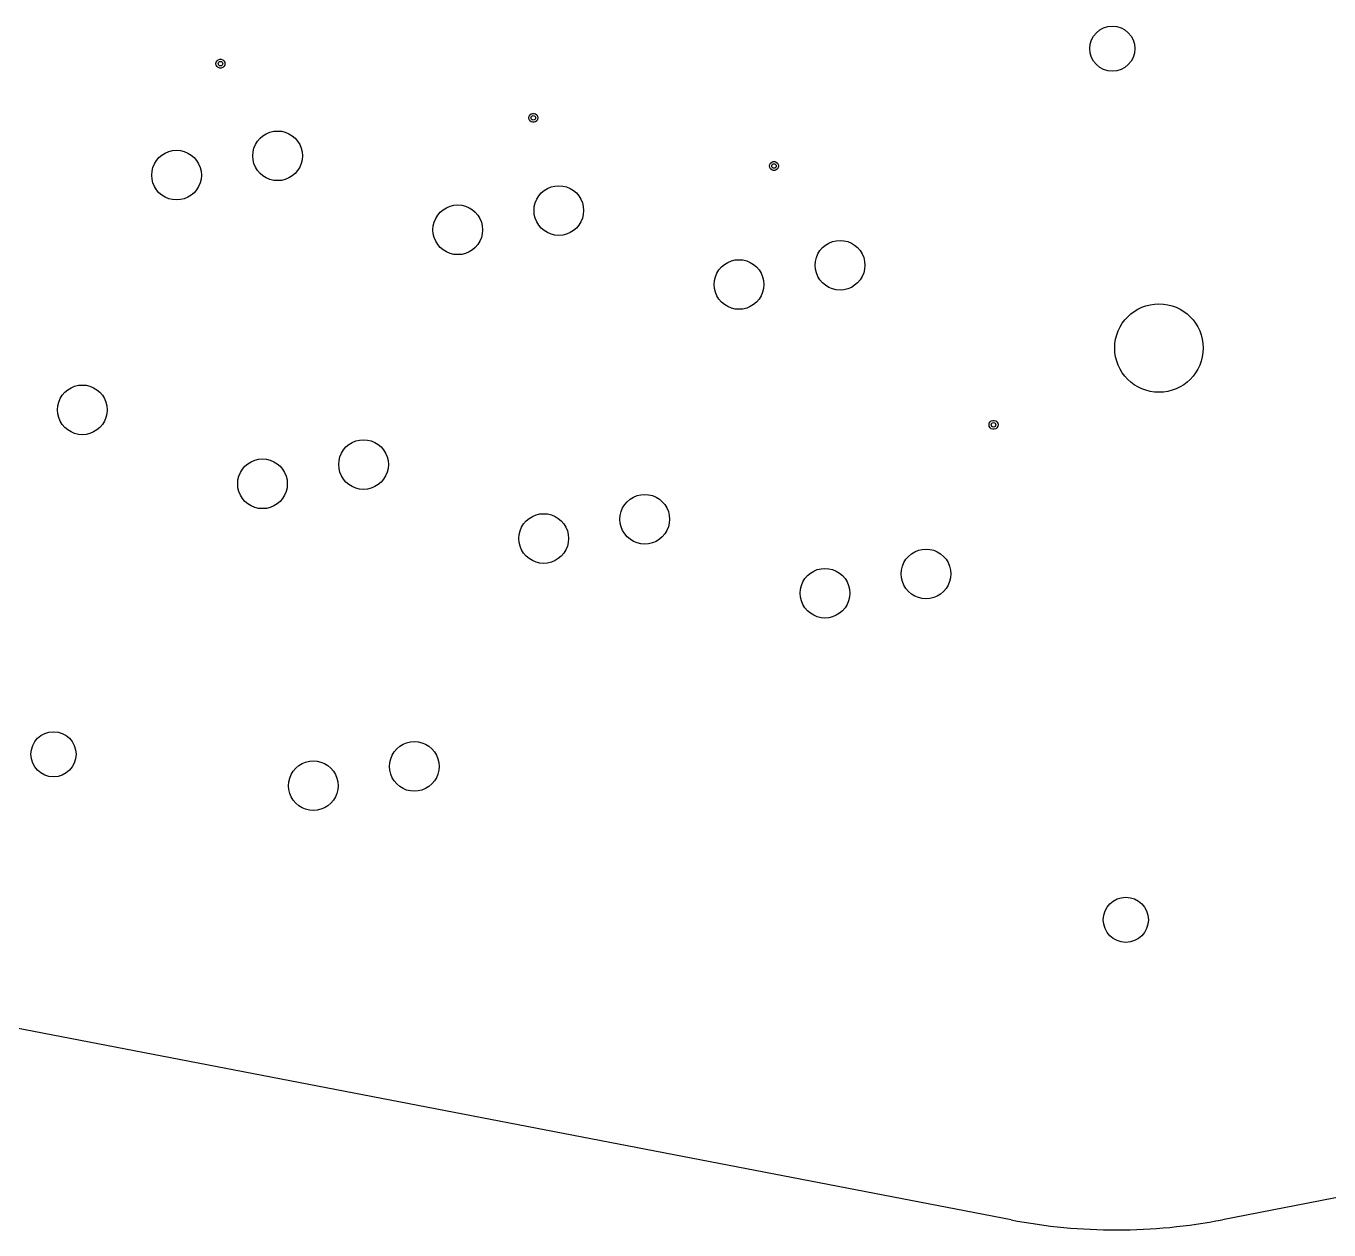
# Model space of a CAD drawing. Extents: x 101 to 518, y -308 to -134.
# Drawn here: x 185.9 to 272.5, y -308 to -228 of the extents above; entities that cross this region are included whole.
import ezdxf

# ---------------------------------------------------------------- set-up
doc = ezdxf.new("R2010")
doc.units = 0
doc.layers.add('BLACK', color=7, linetype='CONTINUOUS')

msp = doc.modelspace()

# ---------------------------------------------------------------- linework, layer by layer
at = {"layer": 'BLACK', "linetype": 'CONTINUOUS'}
for p, q in [((198.50974, -230.496311), (198.527832, -230.393705)), ((198.527832, -230.393705), (198.579927, -230.303475)), ((198.579927, -230.303475), (198.65974, -230.236503)), ((198.65974, -230.236503), (198.757646, -230.200869)), ((198.757646, -230.200869), (198.861834, -230.200869)), ((198.861834, -230.200869), (198.95974, -230.236503)), ((198.95974, -230.236503), (199.039553, -230.303475)), ((199.039553, -230.303475), (199.091648, -230.393705)), ((199.091648, -230.393705), (199.10974, -230.496311)), ((198.527832, -230.598917), (198.50974, -230.496311)), ((198.579927, -230.689147), (198.527832, -230.598917)), ((198.65974, -230.756119), (198.579927, -230.689147)), ((198.757646, -230.791753), (198.65974, -230.756119)), ((198.861834, -230.791753), (198.757646, -230.791753)), ((198.95974, -230.756119), (198.861834, -230.791753)), ((199.039553, -230.689147), (198.95974, -230.756119)), ((199.091648, -230.598917), (199.039553, -230.689147)), ((199.10974, -230.496311), (199.091648, -230.598917)), ((219.379927, -233.903475), (219.45974, -233.836503)), ((219.45974, -233.836503), (219.557646, -233.800869)), ((219.557646, -233.800869), (219.661834, -233.800869)), ((219.661834, -233.800869), (219.75974, -233.836503)), ((219.75974, -233.836503), (219.839553, -233.903475)), ((219.30974, -234.096311), (219.327832, -233.993705)), ((219.327832, -234.198917), (219.30974, -234.096311)), ((219.327832, -233.993705), (219.379927, -233.903475)), ((219.379927, -234.289147), (219.327832, -234.198917)), ((219.45974, -234.356119), (219.379927, -234.289147)), ((219.557646, -234.391753), (219.45974, -234.356119)), ((219.661834, -234.391753), (219.557646, -234.391753)), ((219.75974, -234.356119), (219.661834, -234.391753)), ((219.839553, -234.289147), (219.75974, -234.356119)), ((219.839553, -233.903475), (219.891648, -233.993705)), ((219.891648, -234.198917), (219.839553, -234.289147)), ((219.891648, -233.993705), (219.90974, -234.096311)), ((219.90974, -234.096311), (219.891648, -234.198917)), ((201.272028, -235.651699), (201.44018, -235.454819)), ((201.44018, -235.454819), (201.63706, -235.286667)), ((201.63706, -235.286667), (201.857822, -235.151384)), ((201.857822, -235.151384), (202.097028, -235.052302)), ((202.097028, -235.052302), (202.348789, -234.991859)), ((202.348789, -234.991859), (202.606906, -234.971545)), ((202.606906, -234.971545), (202.865023, -234.991859)), ((202.865023, -234.991859), (203.116784, -235.052302)), ((203.116784, -235.052302), (203.35599, -235.151384)), ((203.35599, -235.151384), (203.576752, -235.286667)), ((203.576752, -235.286667), (203.773632, -235.454819)), ((203.773632, -235.454819), (203.941784, -235.651699)), ((194.919072, -236.568363), (195.139834, -236.43308)), ((195.139834, -236.43308), (195.37904, -236.333998)), ((195.37904, -236.333998), (195.630801, -236.273555)), ((195.630801, -236.273555), (195.888918, -236.253241)), ((195.888918, -236.253241), (196.147035, -236.273555)), ((196.147035, -236.273555), (196.398796, -236.333998)), ((196.398796, -236.333998), (196.638002, -236.43308)), ((196.638002, -236.43308), (196.858764, -236.568363)), ((200.956906, -236.621545), (200.97722, -236.363428)), ((200.97722, -236.363428), (201.037663, -236.111667)), ((201.037663, -236.111667), (201.136745, -235.872461)), ((201.136745, -235.872461), (201.272028, -235.651699)), ((203.941784, -235.651699), (204.077067, -235.872461)), ((204.077067, -235.872461), (204.176149, -236.111667)), ((204.176149, -236.111667), (204.236592, -236.363428)), ((204.236592, -236.363428), (204.256906, -236.621545)), ((194.319675, -237.393363), (194.418757, -237.154157)), ((194.418757, -237.154157), (194.55404, -236.933395)), ((194.55404, -236.933395), (194.722192, -236.736515)), ((194.722192, -236.736515), (194.919072, -236.568363)), ((196.858764, -236.568363), (197.055644, -236.736515)), ((197.055644, -236.736515), (197.223796, -236.933395)), ((197.223796, -236.933395), (197.359079, -237.154157)), ((197.359079, -237.154157), (197.458161, -237.393363)), ((200.97722, -236.879662), (200.956906, -236.621545)), ((201.037663, -237.131423), (200.97722, -236.879662)), ((201.136745, -237.370629), (201.037663, -237.131423)), ((204.176149, -237.131423), (204.077067, -237.370629)), ((204.236592, -236.879662), (204.176149, -237.131423)), ((204.256906, -236.621545), (204.236592, -236.879662)), ((235.30974, -237.296311), (235.327832, -237.193705)), ((235.327832, -237.398917), (235.30974, -237.296311)), ((235.327832, -237.193705), (235.379927, -237.103475)), ((235.379927, -237.103475), (235.45974, -237.036503)), ((235.45974, -237.036503), (235.557646, -237.000869)), ((235.557646, -237.000869), (235.661834, -237.000869)), ((235.661834, -237.000869), (235.75974, -237.036503)), ((235.75974, -237.036503), (235.839553, -237.103475)), ((235.839553, -237.103475), (235.891648, -237.193705)), ((235.891648, -237.193705), (235.90974, -237.296311)), ((235.90974, -237.296311), (235.891648, -237.398917)), ((194.238918, -237.903241), (194.259232, -237.645124)), ((194.259232, -238.161358), (194.238918, -237.903241)), ((194.259232, -237.645124), (194.319675, -237.393363)), ((194.319675, -238.413119), (194.259232, -238.161358)), ((197.458161, -237.393363), (197.518604, -237.645124)), ((197.518604, -238.161358), (197.458161, -238.413119)), ((197.518604, -237.645124), (197.538918, -237.903241)), ((197.538918, -237.903241), (197.518604, -238.161358)), ((201.272028, -237.591391), (201.136745, -237.370629)), ((201.44018, -237.788271), (201.272028, -237.591391)), ((201.63706, -237.956423), (201.44018, -237.788271)), ((201.857822, -238.091706), (201.63706, -237.956423)), ((202.097028, -238.190788), (201.857822, -238.091706)), ((202.348789, -238.251231), (202.097028, -238.190788)), ((203.116784, -238.190788), (202.865023, -238.251231)), ((203.35599, -238.091706), (203.116784, -238.190788)), ((203.576752, -237.956423), (203.35599, -238.091706)), ((203.773632, -237.788271), (203.576752, -237.956423)), ((203.941784, -237.591391), (203.773632, -237.788271)), ((204.077067, -237.370629), (203.941784, -237.591391)), ((235.379927, -237.489147), (235.327832, -237.398917)), ((235.45974, -237.556119), (235.379927, -237.489147)), ((235.557646, -237.591753), (235.45974, -237.556119)), ((235.661834, -237.591753), (235.557646, -237.591753)), ((235.75974, -237.556119), (235.661834, -237.591753)), ((235.839553, -237.489147), (235.75974, -237.556119)), ((235.891648, -237.398917), (235.839553, -237.489147)), ((194.418757, -238.652325), (194.319675, -238.413119)), ((194.55404, -238.873087), (194.418757, -238.652325)), ((194.722192, -239.069967), (194.55404, -238.873087)), ((194.919072, -239.238119), (194.722192, -239.069967)), ((197.055644, -239.069967), (196.858764, -239.238119)), ((197.223796, -238.873087), (197.055644, -239.069967)), ((197.359079, -238.652325), (197.223796, -238.873087)), ((197.458161, -238.413119), (197.359079, -238.652325)), ((202.606906, -238.271545), (202.348789, -238.251231)), ((202.865023, -238.251231), (202.606906, -238.271545)), ((219.972026, -239.286611), (220.140178, -239.089731)), ((220.140178, -239.089731), (220.337058, -238.921579)), ((220.337058, -238.921579), (220.55782, -238.786296)), ((220.55782, -238.786296), (220.797026, -238.687214)), ((220.797026, -238.687214), (221.048787, -238.626771)), ((221.048787, -238.626771), (221.306904, -238.606457)), ((221.306904, -238.606457), (221.565021, -238.626771)), ((221.565021, -238.626771), (221.816782, -238.687214)), ((221.816782, -238.687214), (222.055988, -238.786296)), ((222.055988, -238.786296), (222.27675, -238.921579)), ((222.27675, -238.921579), (222.47363, -239.089731)), ((222.47363, -239.089731), (222.641782, -239.286611)), ((195.139834, -239.373402), (194.919072, -239.238119)), ((195.37904, -239.472484), (195.139834, -239.373402)), ((195.630801, -239.532927), (195.37904, -239.472484)), ((195.888918, -239.553241), (195.630801, -239.532927)), ((196.147035, -239.532927), (195.888918, -239.553241)), ((196.398796, -239.472484), (196.147035, -239.532927)), ((196.638002, -239.373402), (196.398796, -239.472484)), ((196.858764, -239.238119), (196.638002, -239.373402)), ((214.079038, -239.96891), (214.330799, -239.908467)), ((214.330799, -239.908467), (214.588916, -239.888153)), ((214.588916, -239.888153), (214.847033, -239.908467)), ((214.847033, -239.908467), (215.098794, -239.96891)), ((219.677218, -239.99834), (219.737661, -239.746579)), ((219.737661, -239.746579), (219.836743, -239.507373)), ((219.836743, -239.507373), (219.972026, -239.286611)), ((222.641782, -239.286611), (222.777065, -239.507373)), ((222.777065, -239.507373), (222.876147, -239.746579)), ((222.876147, -239.746579), (222.93659, -239.99834)), ((213.019673, -241.028275), (213.118755, -240.789069)), ((213.118755, -240.789069), (213.254038, -240.568307)), ((213.254038, -240.568307), (213.42219, -240.371427)), ((213.42219, -240.371427), (213.61907, -240.203275)), ((213.61907, -240.203275), (213.839832, -240.067992)), ((213.839832, -240.067992), (214.079038, -239.96891)), ((215.098794, -239.96891), (215.338, -240.067992)), ((215.338, -240.067992), (215.558762, -240.203275)), ((215.558762, -240.203275), (215.755642, -240.371427)), ((215.755642, -240.371427), (215.923794, -240.568307)), ((215.923794, -240.568307), (216.059077, -240.789069)), ((216.059077, -240.789069), (216.158159, -241.028275)), ((219.656904, -240.256457), (219.677218, -239.99834)), ((219.677218, -240.514574), (219.656904, -240.256457)), ((219.737661, -240.766335), (219.677218, -240.514574)), ((219.836743, -241.005541), (219.737661, -240.766335)), ((222.876147, -240.766335), (222.777065, -241.005541)), ((222.93659, -240.514574), (222.876147, -240.766335)), ((222.93659, -239.99834), (222.956904, -240.256457)), ((222.956904, -240.256457), (222.93659, -240.514574)), ((212.938916, -241.538153), (212.95923, -241.280036)), ((212.95923, -241.79627), (212.938916, -241.538153)), ((212.95923, -241.280036), (213.019673, -241.028275)), ((216.158159, -241.028275), (216.218602, -241.280036)), ((216.218602, -241.280036), (216.238916, -241.538153)), ((216.238916, -241.538153), (216.218602, -241.79627)), ((219.972026, -241.226303), (219.836743, -241.005541)), ((220.140178, -241.423183), (219.972026, -241.226303)), ((220.337058, -241.591335), (220.140178, -241.423183)), ((220.55782, -241.726618), (220.337058, -241.591335)), ((222.27675, -241.591335), (222.055988, -241.726618)), ((222.47363, -241.423183), (222.27675, -241.591335)), ((222.641782, -241.226303), (222.47363, -241.423183)), ((222.777065, -241.005541), (222.641782, -241.226303)), ((213.019673, -242.048031), (212.95923, -241.79627)), ((213.118755, -242.287237), (213.019673, -242.048031)), ((213.254038, -242.507999), (213.118755, -242.287237)), ((213.42219, -242.704879), (213.254038, -242.507999)), ((215.923794, -242.507999), (215.755642, -242.704879)), ((216.059077, -242.287237), (215.923794, -242.507999)), ((216.158159, -242.048031), (216.059077, -242.287237)), ((216.218602, -241.79627), (216.158159, -242.048031)), ((220.797026, -241.8257), (220.55782, -241.726618)), ((221.048787, -241.886143), (220.797026, -241.8257)), ((221.306904, -241.906457), (221.048787, -241.886143)), ((221.565021, -241.886143), (221.306904, -241.906457)), ((221.816782, -241.8257), (221.565021, -241.886143)), ((222.055988, -241.726618), (221.816782, -241.8257)), ((238.840176, -242.724642), (239.037056, -242.55649)), ((239.037056, -242.55649), (239.257818, -242.421207)), ((239.257818, -242.421207), (239.497024, -242.322125)), ((239.497024, -242.322125), (239.748785, -242.261682)), ((239.748785, -242.261682), (240.006902, -242.241368)), ((240.006902, -242.241368), (240.265019, -242.261682)), ((240.265019, -242.261682), (240.51678, -242.322125)), ((240.51678, -242.322125), (240.755986, -242.421207)), ((240.755986, -242.421207), (240.976748, -242.55649)), ((240.976748, -242.55649), (241.173628, -242.724642)), ((213.61907, -242.873031), (213.42219, -242.704879)), ((213.839832, -243.008314), (213.61907, -242.873031)), ((214.079038, -243.107396), (213.839832, -243.008314)), ((214.330799, -243.167839), (214.079038, -243.107396)), ((214.588916, -243.188153), (214.330799, -243.167839)), ((214.847033, -243.167839), (214.588916, -243.188153)), ((215.098794, -243.107396), (214.847033, -243.167839)), ((215.338, -243.008314), (215.098794, -243.107396)), ((215.558762, -242.873031), (215.338, -243.008314)), ((215.755642, -242.704879), (215.558762, -242.873031)), ((238.377216, -243.633251), (238.437659, -243.38149)), ((238.437659, -243.38149), (238.536741, -243.142284)), ((238.536741, -243.142284), (238.672024, -242.921522)), ((238.672024, -242.921522), (238.840176, -242.724642)), ((241.173628, -242.724642), (241.34178, -242.921522)), ((241.34178, -242.921522), (241.477063, -243.142284)), ((241.477063, -243.142284), (241.576145, -243.38149)), ((241.576145, -243.38149), (241.636588, -243.633251)), ((231.818753, -244.42398), (231.954036, -244.203218)), ((231.954036, -244.203218), (232.122188, -244.006338)), ((232.122188, -244.006338), (232.319068, -243.838186)), ((232.319068, -243.838186), (232.53983, -243.702903)), ((232.53983, -243.702903), (232.779036, -243.603821)), ((232.779036, -243.603821), (233.030797, -243.543378)), ((233.030797, -243.543378), (233.288914, -243.523064)), ((233.288914, -243.523064), (233.547031, -243.543378)), ((233.547031, -243.543378), (233.798792, -243.603821)), ((233.798792, -243.603821), (234.037998, -243.702903)), ((234.037998, -243.702903), (234.25876, -243.838186)), ((234.25876, -243.838186), (234.45564, -244.006338)), ((234.45564, -244.006338), (234.623792, -244.203218)), ((234.623792, -244.203218), (234.759075, -244.42398)), ((238.356902, -243.891368), (238.377216, -243.633251)), ((238.377216, -244.149485), (238.356902, -243.891368)), ((238.437659, -244.401246), (238.377216, -244.149485)), ((241.636588, -244.149485), (241.576145, -244.401246)), ((241.636588, -243.633251), (241.656902, -243.891368)), ((241.656902, -243.891368), (241.636588, -244.149485)), ((231.638914, -245.173064), (231.659228, -244.914947)), ((231.659228, -244.914947), (231.719671, -244.663186)), ((231.719671, -244.663186), (231.818753, -244.42398)), ((234.759075, -244.42398), (234.858157, -244.663186)), ((234.858157, -244.663186), (234.9186, -244.914947)), ((234.9186, -244.914947), (234.938914, -245.173064)), ((238.536741, -244.640452), (238.437659, -244.401246)), ((238.672024, -244.861214), (238.536741, -244.640452)), ((238.840176, -245.058094), (238.672024, -244.861214)), ((239.037056, -245.226246), (238.840176, -245.058094)), ((241.173628, -245.058094), (240.976748, -245.226246)), ((241.34178, -244.861214), (241.173628, -245.058094)), ((241.477063, -244.640452), (241.34178, -244.861214)), ((241.576145, -244.401246), (241.477063, -244.640452)), ((231.659228, -245.431181), (231.638914, -245.173064)), ((231.719671, -245.682942), (231.659228, -245.431181)), ((231.818753, -245.922148), (231.719671, -245.682942)), ((231.954036, -246.14291), (231.818753, -245.922148)), ((234.759075, -245.922148), (234.623792, -246.14291)), ((234.858157, -245.682942), (234.759075, -245.922148)), ((234.9186, -245.431181), (234.858157, -245.682942)), ((234.938914, -245.173064), (234.9186, -245.431181)), ((239.257818, -245.361529), (239.037056, -245.226246)), ((239.497024, -245.460611), (239.257818, -245.361529)), ((239.748785, -245.521054), (239.497024, -245.460611)), ((240.006902, -245.541368), (239.748785, -245.521054)), ((240.265019, -245.521054), (240.006902, -245.541368)), ((240.51678, -245.460611), (240.265019, -245.521054)), ((240.755986, -245.361529), (240.51678, -245.460611)), ((240.976748, -245.226246), (240.755986, -245.361529)), ((232.122188, -246.33979), (231.954036, -246.14291)), ((232.319068, -246.507942), (232.122188, -246.33979)), ((232.53983, -246.643225), (232.319068, -246.507942)), ((232.779036, -246.742307), (232.53983, -246.643225)), ((233.030797, -246.80275), (232.779036, -246.742307)), ((233.288914, -246.823064), (233.030797, -246.80275)), ((233.547031, -246.80275), (233.288914, -246.823064)), ((233.798792, -246.742307), (233.547031, -246.80275)), ((234.037998, -246.643225), (233.798792, -246.742307)), ((234.25876, -246.507942), (234.037998, -246.643225)), ((234.45564, -246.33979), (234.25876, -246.507942)), ((234.623792, -246.14291), (234.45564, -246.33979)), ((188.65215, -252.169209), (188.872912, -252.033926)), ((188.872912, -252.033926), (189.112118, -251.934844)), ((189.112118, -251.934844), (189.363879, -251.874401)), ((189.363879, -251.874401), (189.621996, -251.854087)), ((189.621996, -251.854087), (189.880113, -251.874401)), ((189.880113, -251.874401), (190.131874, -251.934844)), ((190.131874, -251.934844), (190.37108, -252.033926)), ((190.37108, -252.033926), (190.591842, -252.169209)), ((188.052753, -252.994209), (188.151835, -252.755003)), ((188.151835, -252.755003), (188.287118, -252.534241)), ((188.287118, -252.534241), (188.45527, -252.337361)), ((188.45527, -252.337361), (188.65215, -252.169209)), ((190.591842, -252.169209), (190.788722, -252.337361)), ((190.788722, -252.337361), (190.956874, -252.534241)), ((190.956874, -252.534241), (191.092157, -252.755003)), ((191.092157, -252.755003), (191.191239, -252.994209)), ((187.971996, -253.504087), (187.99231, -253.24597)), ((187.99231, -253.762204), (187.971996, -253.504087)), ((187.99231, -253.24597), (188.052753, -252.994209)), ((188.052753, -254.013965), (187.99231, -253.762204)), ((191.191239, -252.994209), (191.251682, -253.24597)), ((191.251682, -253.762204), (191.191239, -254.013965)), ((191.251682, -253.24597), (191.271996, -253.504087)), ((191.271996, -253.504087), (191.251682, -253.762204)), ((188.151835, -254.253171), (188.052753, -254.013965)), ((188.287118, -254.473933), (188.151835, -254.253171)), ((188.45527, -254.670813), (188.287118, -254.473933)), ((188.65215, -254.838965), (188.45527, -254.670813)), ((190.788722, -254.670813), (190.591842, -254.838965)), ((190.956874, -254.473933), (190.788722, -254.670813)), ((191.092157, -254.253171), (190.956874, -254.473933)), ((191.191239, -254.013965), (191.092157, -254.253171)), ((249.90974, -254.496311), (249.927832, -254.393705)), ((249.927832, -254.598917), (249.90974, -254.496311)), ((249.927832, -254.393705), (249.979927, -254.303475)), ((249.979927, -254.689147), (249.927832, -254.598917)), ((249.979927, -254.303475), (250.05974, -254.236503)), ((250.05974, -254.236503), (250.157646, -254.200869)), ((250.157646, -254.200869), (250.261834, -254.200869)), ((250.261834, -254.200869), (250.35974, -254.236503)), ((250.35974, -254.236503), (250.439553, -254.303475)), ((250.439553, -254.303475), (250.491648, -254.393705)), ((250.491648, -254.598917), (250.439553, -254.689147)), ((250.491648, -254.393705), (250.50974, -254.496311)), ((250.50974, -254.496311), (250.491648, -254.598917)), ((188.872912, -254.974248), (188.65215, -254.838965)), ((189.112118, -255.07333), (188.872912, -254.974248)), ((189.363879, -255.133773), (189.112118, -255.07333)), ((189.621996, -255.154087), (189.363879, -255.133773)), ((189.880113, -255.133773), (189.621996, -255.154087)), ((190.131874, -255.07333), (189.880113, -255.133773)), ((190.37108, -254.974248), (190.131874, -255.07333)), ((190.591842, -254.838965), (190.37108, -254.974248)), ((207.812115, -255.569756), (208.063876, -255.509313)), ((208.063876, -255.509313), (208.321993, -255.488999)), ((208.321993, -255.488999), (208.58011, -255.509313)), ((208.58011, -255.509313), (208.831871, -255.569756)), ((250.05974, -254.756119), (249.979927, -254.689147)), ((250.157646, -254.791753), (250.05974, -254.756119)), ((250.261834, -254.791753), (250.157646, -254.791753)), ((250.35974, -254.756119), (250.261834, -254.791753)), ((250.439553, -254.689147), (250.35974, -254.756119)), ((206.75275, -256.629121), (206.851832, -256.389915)), ((206.851832, -256.389915), (206.987115, -256.169153)), ((206.987115, -256.169153), (207.155267, -255.972273)), ((207.155267, -255.972273), (207.352147, -255.804121)), ((207.352147, -255.804121), (207.572909, -255.668838)), ((207.572909, -255.668838), (207.812115, -255.569756)), ((208.831871, -255.569756), (209.071077, -255.668838)), ((209.071077, -255.668838), (209.291839, -255.804121)), ((209.291839, -255.804121), (209.488719, -255.972273)), ((209.488719, -255.972273), (209.656871, -256.169153)), ((209.656871, -256.169153), (209.792154, -256.389915)), ((209.792154, -256.389915), (209.891236, -256.629121)), ((200.269127, -257.450849), (200.437279, -257.253969)), ((200.437279, -257.253969), (200.634159, -257.085817)), ((200.634159, -257.085817), (200.854921, -256.950534)), ((200.854921, -256.950534), (201.094127, -256.851452)), ((201.094127, -256.851452), (201.345888, -256.791009)), ((201.345888, -256.791009), (201.604005, -256.770695)), ((201.604005, -256.770695), (201.862122, -256.791009)), ((201.862122, -256.791009), (202.113883, -256.851452)), ((202.113883, -256.851452), (202.353089, -256.950534)), ((202.353089, -256.950534), (202.573851, -257.085817)), ((202.573851, -257.085817), (202.770731, -257.253969)), ((202.770731, -257.253969), (202.938883, -257.450849)), ((206.671993, -257.138999), (206.692307, -256.880882)), ((206.692307, -257.397116), (206.671993, -257.138999)), ((206.692307, -256.880882), (206.75275, -256.629121)), ((209.891236, -256.629121), (209.951679, -256.880882)), ((209.951679, -256.880882), (209.971993, -257.138999)), ((209.971993, -257.138999), (209.951679, -257.397116)), ((199.974319, -258.162578), (200.034762, -257.910817)), ((200.034762, -257.910817), (200.133844, -257.671611)), ((200.133844, -257.671611), (200.269127, -257.450849)), ((202.938883, -257.450849), (203.074166, -257.671611)), ((203.074166, -257.671611), (203.173248, -257.910817)), ((203.173248, -257.910817), (203.233691, -258.162578)), ((206.75275, -257.648877), (206.692307, -257.397116)), ((206.851832, -257.888083), (206.75275, -257.648877)), ((206.987115, -258.108845), (206.851832, -257.888083)), ((207.155267, -258.305725), (206.987115, -258.108845)), ((209.656871, -258.108845), (209.488719, -258.305725)), ((209.792154, -257.888083), (209.656871, -258.108845)), ((209.891236, -257.648877), (209.792154, -257.888083)), ((209.951679, -257.397116), (209.891236, -257.648877)), ((199.954005, -258.420695), (199.974319, -258.162578)), ((199.974319, -258.678812), (199.954005, -258.420695)), ((200.034762, -258.930573), (199.974319, -258.678812)), ((200.133844, -259.169779), (200.034762, -258.930573)), ((203.173248, -258.930573), (203.074166, -259.169779)), ((203.233691, -258.678812), (203.173248, -258.930573)), ((203.233691, -258.162578), (203.254005, -258.420695)), ((203.254005, -258.420695), (203.233691, -258.678812)), ((207.352147, -258.473877), (207.155267, -258.305725)), ((207.572909, -258.60916), (207.352147, -258.473877)), ((207.812115, -258.708242), (207.572909, -258.60916)), ((208.063876, -258.768685), (207.812115, -258.708242)), ((208.321993, -258.788999), (208.063876, -258.768685)), ((208.58011, -258.768685), (208.321993, -258.788999)), ((208.831871, -258.708242), (208.58011, -258.768685)), ((209.071077, -258.60916), (208.831871, -258.708242)), ((209.291839, -258.473877), (209.071077, -258.60916)), ((209.488719, -258.305725), (209.291839, -258.473877)), ((200.269127, -259.390541), (200.133844, -259.169779)), ((200.437279, -259.587421), (200.269127, -259.390541)), ((200.634159, -259.755573), (200.437279, -259.587421)), ((200.854921, -259.890856), (200.634159, -259.755573)), ((202.573851, -259.755573), (202.353089, -259.890856)), ((202.770731, -259.587421), (202.573851, -259.755573)), ((202.938883, -259.390541), (202.770731, -259.587421)), ((203.074166, -259.169779), (202.938883, -259.390541)), ((225.55183, -260.024826), (225.687113, -259.804064)), ((225.687113, -259.804064), (225.855265, -259.607184)), ((225.855265, -259.607184), (226.052145, -259.439032)), ((226.052145, -259.439032), (226.272907, -259.303749)), ((226.272907, -259.303749), (226.512113, -259.204667)), ((226.512113, -259.204667), (226.763874, -259.144224)), ((226.763874, -259.144224), (227.021991, -259.12391)), ((227.021991, -259.12391), (227.280108, -259.144224)), ((227.280108, -259.144224), (227.531869, -259.204667)), ((227.531869, -259.204667), (227.771075, -259.303749)), ((227.771075, -259.303749), (227.991837, -259.439032)), ((227.991837, -259.439032), (228.188717, -259.607184)), ((228.188717, -259.607184), (228.356869, -259.804064)), ((228.356869, -259.804064), (228.492152, -260.024826)), ((201.094127, -259.989938), (200.854921, -259.890856)), ((201.345888, -260.050381), (201.094127, -259.989938)), ((201.604005, -260.070695), (201.345888, -260.050381)), ((201.862122, -260.050381), (201.604005, -260.070695)), ((202.113883, -259.989938), (201.862122, -260.050381)), ((202.353089, -259.890856), (202.113883, -259.989938)), ((219.137277, -260.88888), (219.334157, -260.720728)), ((219.334157, -260.720728), (219.554919, -260.585445)), ((219.554919, -260.585445), (219.794125, -260.486363)), ((219.794125, -260.486363), (220.045886, -260.42592)), ((220.045886, -260.42592), (220.304003, -260.405606)), ((220.304003, -260.405606), (220.56212, -260.42592)), ((220.56212, -260.42592), (220.813881, -260.486363)), ((220.813881, -260.486363), (221.053087, -260.585445)), ((221.053087, -260.585445), (221.273849, -260.720728)), ((221.273849, -260.720728), (221.470729, -260.88888)), ((225.371991, -260.77391), (225.392305, -260.515793)), ((225.392305, -260.515793), (225.452748, -260.264032)), ((225.452748, -260.264032), (225.55183, -260.024826)), ((228.492152, -260.024826), (228.591234, -260.264032)), ((228.591234, -260.264032), (228.651677, -260.515793)), ((228.651677, -260.515793), (228.671991, -260.77391)), ((218.674317, -261.797489), (218.73476, -261.545728)), ((218.73476, -261.545728), (218.833842, -261.306522)), ((218.833842, -261.306522), (218.969125, -261.08576)), ((218.969125, -261.08576), (219.137277, -260.88888)), ((221.470729, -260.88888), (221.638881, -261.08576)), ((221.638881, -261.08576), (221.774164, -261.306522)), ((221.774164, -261.306522), (221.873246, -261.545728)), ((221.873246, -261.545728), (221.933689, -261.797489)), ((225.392305, -261.032027), (225.371991, -260.77391)), ((225.452748, -261.283788), (225.392305, -261.032027)), ((225.55183, -261.522994), (225.452748, -261.283788)), ((225.687113, -261.743756), (225.55183, -261.522994)), ((228.492152, -261.522994), (228.356869, -261.743756)), ((228.591234, -261.283788), (228.492152, -261.522994)), ((228.651677, -261.032027), (228.591234, -261.283788)), ((228.671991, -260.77391), (228.651677, -261.032027)), ((218.654003, -262.055606), (218.674317, -261.797489)), ((218.674317, -262.313723), (218.654003, -262.055606)), ((218.73476, -262.565484), (218.674317, -262.313723)), ((221.933689, -262.313723), (221.873246, -262.565484)), ((221.933689, -261.797489), (221.954003, -262.055606)), ((221.954003, -262.055606), (221.933689, -262.313723)), ((225.855265, -261.940636), (225.687113, -261.743756)), ((226.052145, -262.108788), (225.855265, -261.940636)), ((226.272907, -262.244071), (226.052145, -262.108788)), ((226.512113, -262.343153), (226.272907, -262.244071)), ((226.763874, -262.403596), (226.512113, -262.343153)), ((227.021991, -262.42391), (226.763874, -262.403596)), ((227.280108, -262.403596), (227.021991, -262.42391)), ((227.531869, -262.343153), (227.280108, -262.403596)), ((227.771075, -262.244071), (227.531869, -262.343153)), ((227.991837, -262.108788), (227.771075, -262.244071)), ((228.188717, -261.940636), (227.991837, -262.108788)), ((228.356869, -261.743756), (228.188717, -261.940636)), ((218.833842, -262.80469), (218.73476, -262.565484)), ((218.969125, -263.025452), (218.833842, -262.80469)), ((219.137277, -263.222332), (218.969125, -263.025452)), ((219.334157, -263.390484), (219.137277, -263.222332)), ((221.470729, -263.222332), (221.273849, -263.390484)), ((221.638881, -263.025452), (221.470729, -263.222332)), ((221.774164, -262.80469), (221.638881, -263.025452)), ((221.873246, -262.565484), (221.774164, -262.80469)), ((244.387111, -263.438976), (244.555263, -263.242096)), ((244.555263, -263.242096), (244.752143, -263.073944)), ((244.752143, -263.073944), (244.972905, -262.938661)), ((244.972905, -262.938661), (245.212111, -262.839579)), ((245.212111, -262.839579), (245.463872, -262.779136)), ((245.463872, -262.779136), (245.721989, -262.758822)), ((245.721989, -262.758822), (245.980106, -262.779136)), ((245.980106, -262.779136), (246.231867, -262.839579)), ((246.231867, -262.839579), (246.471073, -262.938661)), ((246.471073, -262.938661), (246.691835, -263.073944)), ((246.691835, -263.073944), (246.888715, -263.242096)), ((246.888715, -263.242096), (247.056867, -263.438976)), ((219.554919, -263.525767), (219.334157, -263.390484)), ((219.794125, -263.624849), (219.554919, -263.525767)), ((220.045886, -263.685292), (219.794125, -263.624849)), ((220.304003, -263.705606), (220.045886, -263.685292)), ((220.56212, -263.685292), (220.304003, -263.705606)), ((220.813881, -263.624849), (220.56212, -263.685292)), ((221.053087, -263.525767), (220.813881, -263.624849)), ((221.273849, -263.390484), (221.053087, -263.525767)), ((238.254917, -264.220357), (238.494123, -264.121275)), ((238.494123, -264.121275), (238.745884, -264.060832)), ((238.745884, -264.060832), (239.004001, -264.040518)), ((239.004001, -264.040518), (239.262118, -264.060832)), ((239.262118, -264.060832), (239.513879, -264.121275)), ((239.513879, -264.121275), (239.753085, -264.220357)), ((244.071989, -264.408822), (244.092303, -264.150705)), ((244.092303, -264.150705), (244.152746, -263.898944)), ((244.152746, -263.898944), (244.251828, -263.659738)), ((244.251828, -263.659738), (244.387111, -263.438976)), ((247.056867, -263.438976), (247.19215, -263.659738)), ((247.19215, -263.659738), (247.291232, -263.898944)), ((247.291232, -263.898944), (247.351675, -264.150705)), ((247.351675, -264.150705), (247.371989, -264.408822)), ((237.434758, -265.18064), (237.53384, -264.941434)), ((237.53384, -264.941434), (237.669123, -264.720672)), ((237.669123, -264.720672), (237.837275, -264.523792)), ((237.837275, -264.523792), (238.034155, -264.35564)), ((238.034155, -264.35564), (238.254917, -264.220357)), ((239.753085, -264.220357), (239.973847, -264.35564)), ((239.973847, -264.35564), (240.170727, -264.523792)), ((240.170727, -264.523792), (240.338879, -264.720672)), ((240.338879, -264.720672), (240.474162, -264.941434)), ((240.474162, -264.941434), (240.573244, -265.18064)), ((244.092303, -264.666939), (244.071989, -264.408822)), ((244.152746, -264.9187), (244.092303, -264.666939)), ((244.251828, -265.157906), (244.152746, -264.9187)), ((247.291232, -264.9187), (247.19215, -265.157906)), ((247.351675, -264.666939), (247.291232, -264.9187)), ((247.371989, -264.408822), (247.351675, -264.666939)), ((237.354001, -265.690518), (237.374315, -265.432401)), ((237.374315, -265.948635), (237.354001, -265.690518)), ((237.374315, -265.432401), (237.434758, -265.18064)), ((237.434758, -266.200396), (237.374315, -265.948635)), ((240.573244, -265.18064), (240.633687, -265.432401)), ((240.633687, -265.948635), (240.573244, -266.200396)), ((240.633687, -265.432401), (240.654001, -265.690518)), ((240.654001, -265.690518), (240.633687, -265.948635)), ((244.387111, -265.378668), (244.251828, -265.157906)), ((244.555263, -265.575548), (244.387111, -265.378668)), ((244.752143, -265.7437), (244.555263, -265.575548)), ((244.972905, -265.878983), (244.752143, -265.7437)), ((245.212111, -265.978065), (244.972905, -265.878983)), ((246.471073, -265.878983), (246.231867, -265.978065)), ((246.691835, -265.7437), (246.471073, -265.878983)), ((246.888715, -265.575548), (246.691835, -265.7437)), ((247.056867, -265.378668), (246.888715, -265.575548)), ((247.19215, -265.157906), (247.056867, -265.378668)), ((237.53384, -266.439602), (237.434758, -266.200396)), ((237.669123, -266.660364), (237.53384, -266.439602)), ((237.837275, -266.857244), (237.669123, -266.660364)), ((240.338879, -266.660364), (240.170727, -266.857244)), ((240.474162, -266.439602), (240.338879, -266.660364)), ((240.573244, -266.200396), (240.474162, -266.439602)), ((245.463872, -266.038508), (245.212111, -265.978065)), ((245.721989, -266.058822), (245.463872, -266.038508)), ((245.980106, -266.038508), (245.721989, -266.058822)), ((246.231867, -265.978065), (245.980106, -266.038508)), ((238.034155, -267.025396), (237.837275, -266.857244)), ((238.254917, -267.160679), (238.034155, -267.025396)), ((238.494123, -267.259761), (238.254917, -267.160679)), ((238.745884, -267.320204), (238.494123, -267.259761)), ((239.004001, -267.340518), (238.745884, -267.320204)), ((239.262118, -267.320204), (239.004001, -267.340518)), ((239.513879, -267.259761), (239.262118, -267.320204)), ((239.753085, -267.160679), (239.513879, -267.259761)), ((239.973847, -267.025396), (239.753085, -267.160679)), ((240.170727, -266.857244), (239.973847, -267.025396)), ((441.651426, -273.055222), (265.437832, -307.329325)), ((210.22942, -276.453004), (210.364703, -276.232242)), ((210.364703, -276.232242), (210.532855, -276.035362)), ((210.532855, -276.035362), (210.729735, -275.86721)), ((210.729735, -275.86721), (210.950497, -275.731927)), ((210.950497, -275.731927), (211.189703, -275.632845)), ((211.189703, -275.632845), (211.441464, -275.572402)), ((211.441464, -275.572402), (211.699581, -275.552088)), ((211.699581, -275.552088), (211.957698, -275.572402)), ((211.957698, -275.572402), (212.209459, -275.632845)), ((212.209459, -275.632845), (212.448665, -275.731927)), ((212.448665, -275.731927), (212.669427, -275.86721)), ((212.669427, -275.86721), (212.866307, -276.035362)), ((212.866307, -276.035362), (213.034459, -276.232242)), ((213.034459, -276.232242), (213.169742, -276.453004)), ((203.814867, -277.317058), (204.011747, -277.148906)), ((204.011747, -277.148906), (204.232509, -277.013623)), ((204.232509, -277.013623), (204.471715, -276.914541)), ((204.471715, -276.914541), (204.723476, -276.854098)), ((204.723476, -276.854098), (204.981593, -276.833784)), ((204.981593, -276.833784), (205.23971, -276.854098)), ((205.23971, -276.854098), (205.491471, -276.914541)), ((205.491471, -276.914541), (205.730677, -277.013623)), ((205.730677, -277.013623), (205.951439, -277.148906)), ((205.951439, -277.148906), (206.148319, -277.317058)), ((210.049581, -277.202088), (210.069895, -276.943971)), ((210.069895, -277.460205), (210.049581, -277.202088)), ((210.069895, -276.943971), (210.130338, -276.69221)), ((210.130338, -276.69221), (210.22942, -276.453004)), ((213.169742, -276.453004), (213.268824, -276.69221)), ((213.268824, -276.69221), (213.329267, -276.943971)), ((213.329267, -276.943971), (213.349581, -277.202088)), ((213.349581, -277.202088), (213.329267, -277.460205)), ((203.351907, -278.225667), (203.41235, -277.973906)), ((203.41235, -277.973906), (203.511432, -277.7347)), ((203.511432, -277.7347), (203.646715, -277.513938)), ((203.646715, -277.513938), (203.814867, -277.317058)), ((206.148319, -277.317058), (206.316471, -277.513938)), ((206.316471, -277.513938), (206.451754, -277.7347)), ((206.451754, -277.7347), (206.550836, -277.973906)), ((206.550836, -277.973906), (206.611279, -278.225667)), ((210.130338, -277.711966), (210.069895, -277.460205)), ((210.22942, -277.951172), (210.130338, -277.711966)), ((210.364703, -278.171934), (210.22942, -277.951172)), ((213.169742, -277.951172), (213.034459, -278.171934)), ((213.268824, -277.711966), (213.169742, -277.951172)), ((213.329267, -277.460205), (213.268824, -277.711966)), ((203.331593, -278.483784), (203.351907, -278.225667)), ((203.351907, -278.741901), (203.331593, -278.483784)), ((203.41235, -278.993662), (203.351907, -278.741901)), ((206.611279, -278.741901), (206.550836, -278.993662)), ((206.611279, -278.225667), (206.631593, -278.483784)), ((206.631593, -278.483784), (206.611279, -278.741901)), ((210.532855, -278.368814), (210.364703, -278.171934)), ((210.729735, -278.536966), (210.532855, -278.368814)), ((210.950497, -278.672249), (210.729735, -278.536966)), ((211.189703, -278.771331), (210.950497, -278.672249)), ((211.441464, -278.831774), (211.189703, -278.771331)), ((211.699581, -278.852088), (211.441464, -278.831774)), ((211.957698, -278.831774), (211.699581, -278.852088)), ((212.209459, -278.771331), (211.957698, -278.831774)), ((212.448665, -278.672249), (212.209459, -278.771331)), ((212.669427, -278.536966), (212.448665, -278.672249)), ((212.866307, -278.368814), (212.669427, -278.536966)), ((213.034459, -278.171934), (212.866307, -278.368814)), ((203.511432, -279.232868), (203.41235, -278.993662)), ((203.646715, -279.45363), (203.511432, -279.232868)), ((203.814867, -279.65051), (203.646715, -279.45363)), ((204.011747, -279.818662), (203.814867, -279.65051)), ((206.148319, -279.65051), (205.951439, -279.818662)), ((206.316471, -279.45363), (206.148319, -279.65051)), ((206.451754, -279.232868), (206.316471, -279.45363)), ((206.550836, -278.993662), (206.451754, -279.232868)), ((251.379039, -307.342807), (108.80974, -279.896311)), ((204.232509, -279.953945), (204.011747, -279.818662)), ((204.471715, -280.053027), (204.232509, -279.953945)), ((204.723476, -280.11347), (204.471715, -280.053027)), ((204.981593, -280.133784), (204.723476, -280.11347)), ((205.23971, -280.11347), (204.981593, -280.133784)), ((205.491471, -280.053027), (205.23971, -280.11347)), ((205.730677, -279.953945), (205.491471, -280.053027)), ((205.951439, -279.818662), (205.730677, -279.953945))]:
    msp.add_line(p, q, dxfattribs=at)
at = {"layer": 'BLACK'}
for centre, radius in [((258.10974, -229.496311), 1.5), ((198.80974, -230.496311), 0.15), ((219.60974, -234.096311), 0.15), ((235.60974, -237.296311), 0.15), ((261.20974, -249.396311), 2.941088), ((250.20974, -254.496311), 0.15), ((187.70974, -276.396311), 1.5), ((259.00974, -287.396311), 1.5)]:
    msp.add_circle(centre, radius, dxfattribs=at)
msp.add_arc((258.3736, -271.0099), 37.000054, -100.89687657, -78.99323421, dxfattribs=at)

doc.saveas('drawing.dxf')
